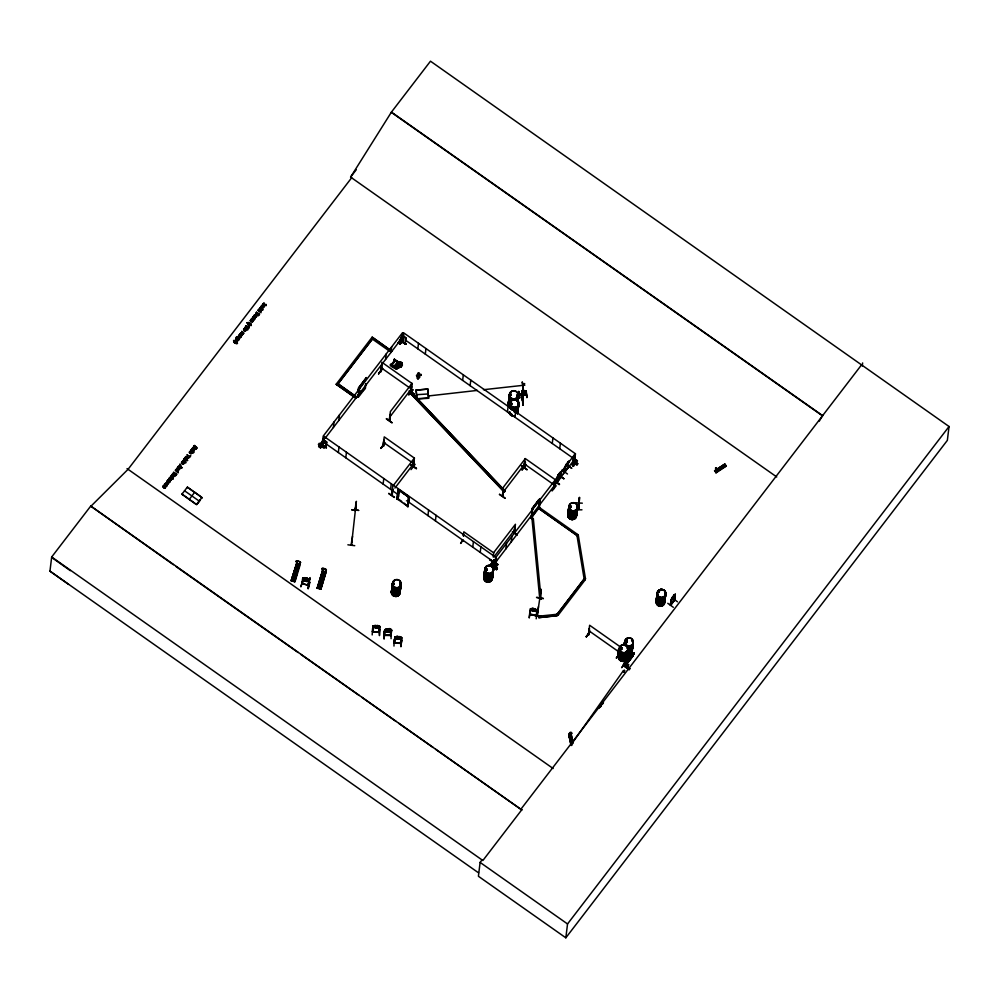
<?xml version="1.0" encoding="UTF-8"?>
<svg xmlns="http://www.w3.org/2000/svg" width="999" height="999" viewBox="0 0 999 999"><rect width="100%" height="100%" fill="white"/><g stroke="black" fill="none" stroke-linecap="round" stroke-linejoin="round"><path stroke-width="1.5" d="M579.07 504.045L579.358 497.402L578.746 503.421M578.995 502.634L578.97 504.845M168.019 480.457L168.619 481.393L169.018 480.581M185.664 457.917C187.375 455.319 185.252 459.54 186.513 457.892M193.232 448.201L192.982 449.625L192.382 448.688M237.188 338.474L238.686 339.348M240.709 333.466L240.996 334.915L241.433 333.778M715.496 467.969L716.483 471.778L716.87 469.218M235.352 340.459L235.227 340.934M243.631 329.795L244.143 329.033M183.654 463.311L183.579 462.674M237.025 341.621L237.412 340.759M245.517 330.619L245.692 329.583M256.306 316.134L256.144 316.795M721.852 467.682L720.828 467.769L721.852 467.644M173.451 475.974L171.791 474.812L173.451 475.974L173.089 477.01M179.283 468.868L177.66 467.17L179.308 468.331M240.547 336.875L238.923 335.177L240.584 336.351M253.883 320.192L254.395 319.468L252.185 317.907L253.571 319.418L253.172 320.404M392.757 587.912L393.069 588.723M392.894 584.04L393.107 583.841A4.383 4.171 7 0 0 393.356 589.447A4.383 4.171 7 0 0 399.263 589.735A4.383 4.171 7 0 0 400.012 584.14M392.17 585.938A4.308 4.108 7 0 1 393.107 584.015L393.831 584.29L393.631 583.528M400.025 583.391L400.187 583.503M392.12 587.549A4.383 4.171 7 0 0 395.916 593.518A4.383 4.171 7 0 0 400.199 587.949L400.099 587.624M484.865 574.05A4.383 4.171 7 0 0 485.152 579.695A4.383 4.171 7 0 0 491.058 579.982A4.383 4.171 7 0 0 491.808 574.4A4.383 4.171 7 0 1 491.046 580.069A4.383 4.171 7 0 1 485.139 579.782A4.383 4.171 7 0 1 484.852 574.138L484.89 574.213A4.308 4.108 7 0 0 487.475 580.981A4.308 4.108 7 0 0 492.257 575.561M485.464 569.617L485.814 570.267M497.09 563.886L497.877 564.535L494.006 569.992L492.557 569.018M486.426 567.519A4.383 4.171 7 0 0 485.164 573.014A4.383 4.171 7 0 0 490.809 574.762A4.383 4.171 7 0 0 493.056 569.555L492.669 569.193M510.127 394.63L510.077 395.641M510.988 395.055L510.427 395.579L510.152 394.805M511.176 395.279L510.277 394.555M517.744 403.858A4.308 4.108 7 0 1 517.007 409.365A4.308 4.108 7 0 1 511.188 409.078A4.308 4.108 7 0 1 510.914 403.521L511.613 404.058M517.17 394.917L517.532 394.543M517.819 403.446L518.469 403.271M570.466 507.08L569.88 507.704L569.343 506.955M569.742 507.305L570.466 506.968M569.73 505.569A4.308 4.108 7 0 0 572.315 512.275A4.383 4.171 7 0 0 577.16 506.743L577.022 506.456A4.308 4.108 7 0 1 572.34 512.025A4.308 4.108 7 0 1 569.767 505.307M619.417 653.521L619.492 653.034A4.383 4.171 7 0 0 622.19 659.939A4.383 4.171 7 0 0 627.035 654.432M619.692 652.946L619.592 653.271M620.829 649.275C620.554 647.614 620.179 649.675 620.966 649.475M625.936 642.482L625.324 642.032M627.222 648.463L627.734 648.314M619.667 648.226A4.383 4.171 7 0 0 623.476 654.195A4.383 4.171 7 0 0 627.747 648.626L627.322 648.164M632.255 641.745L632.929 641.808A4.383 4.171 7 0 1 627.01 647.027A4.383 4.171 7 0 0 632.954 641.77L632.929 641.608M240.085 333.753L239.56 334.453L241.084 335.514M575.424 502.759L582.33 503.171M579.083 503.946L579.32 498.351M579.045 503.309L579.008 503.971M581.967 509.815L576.423 509.802M579.095 502.26L579.333 500.324M257.093 315.147L255.644 314.423M193.831 447.028L194.256 446.153M263.149 304.545L263.574 303.671M372.19 634.939L372.577 628.446M373.052 626.897L373.077 626.023L377.822 625.561M373.077 626.023L373.738 626.073M372.54 631.917L373.151 626.036L375.487 625.312L374.213 626.773L375.649 627.409L378.733 627.122L377.797 625.511L380.02 626.61L379.92 627.497L377.472 628.171L372.977 626.897M376.273 625.586C373.139 626.885 379.558 627.834 377.035 625.561M377.497 628.196L375.162 627.946M379.158 632.417L372.44 631.443L379.283 632.429L379.945 626.548L379.283 626.485L380.032 626.548M379.545 628.983L379.458 635.601L379.632 628.983M394.093 639.447L393.981 646.078M401.723 638.448L396.965 639.048L394.855 637.924M401.061 642.956L394.268 642.956L401.024 643.468L401.835 637.562L397.302 636.338L394.88 637.037L395.641 637.025L394.817 642.981M394.78 637.924L397.015 638.948M398.077 636.6C394.967 638.036 401.411 638.661 398.838 636.663M399.275 639.123L396.978 638.973M401.123 637.437L400.524 642.869M400.974 646.59L401.448 639.997M401.698 640.022L400.886 646.59L401.735 640.034M579.07 501.198L579.22 499.225M579.195 500.037L578.633 509.565L579.358 503.359M178.184 470.691L177.422 471.84L178.172 470.916M241.845 334.066L241.346 333.029M171.066 479.87L170.841 480.507M243.444 333.391L243.157 334.203L243.132 333.092M248.926 325.799L248.988 326.598L249.275 325.786M254.882 318.481L254.583 319.293L254.483 318.556M248.077 328.833C247.864 329.345 248.414 327.56 248.626 328.459M173.776 476.448L173.576 477.172M179.62 468.681L179.008 469.83M351.723 509.715L358.616 510.402M175.512 470.279L175.737 469.555M258.329 310.19L258.866 309.215M351.723 509.79L358.629 510.364M351.935 539.073L351.186 545.279L351.561 544.717M355.656 505.257L355.956 504.682L355.282 510.551M355.332 510.102L355.219 510.826L356.368 501.323L351.848 541.858M354.745 545.691L347.877 544.805M184.066 463.024L183.479 464.135M192.095 452.859L192.02 452.023M261.126 306.556L261.763 305.444M68.644 584.415L49.95 571.141L51.686 556.992L90.734 506.068L521.865 809.989L435.589 749.262M173.414 564.71L90.734 506.068M163.149 486.825L163.049 486.101M164.273 484.64L164.473 484.253M164.335 486.001L163.224 486.7M166.808 481.418L169.031 482.867L168.519 483.416M167.457 480.569L167.77 479.995M170.492 480.194L169.156 478.246L170.742 479.682M169.143 478.359L171.366 479.932M170.717 477.41C176.124 482.729 169.88 474.3 170.042 477.709M169.967 481.118L170.117 481.668M172.427 477.36L170.804 476.111L173.164 477.36M172.34 476.648L171.066 475.761L172.615 476.948M172.053 474.575L174.276 476.136L171.778 474.925M171.641 479.57L169.418 478.009M172.34 474.188L173.764 472.939C176.423 473.389 172.29 477.035 175.212 473.963C177.235 474.875 173.277 477.922 176.661 474.413L173.701 472.327L172.715 474.325M170.904 476.998L172.315 477.972M173.252 478.758L172.627 478.196M173.701 472.327L176.661 474.413M178.284 469.717L176.661 468.469L179.321 469.555M176.923 468.231L179.058 469.18M175.849 470.404L177.41 471.341M177.647 467.282L179.857 468.843M178.097 466.695L181.781 467.832L178.097 466.695L180.257 465.447L179.42 466.633L178.409 466.183M179.895 464.348L181.781 467.832M180.132 468.494L177.909 466.933M180.507 465.784L179.832 466.758C184.291 467.594 178.197 467.295 180.507 465.784L181.556 467.307M181.88 462.237L181.456 463.399L181.843 461.763M185.664 462.937L182.58 460.751L185.939 462.574M184.49 458.266L187.562 460.564L184.216 458.716M184.603 459.016L185.602 460.651L184.041 459.415M188.037 458.129L186.763 459.153L185.14 457.417M187.575 460.439L186.201 460.015L186.114 460.789M186.651 458.616L187.65 457.967M187.225 454.795L189.835 456.63C192.732 452.285 187.65 462.974 187.238 454.682M183.292 494.98L183.329 495.054M184.478 490.721L199.413 501.236M190.472 453.608L191.558 453.509M191.134 449.687L193.606 451.448M191.433 451.935C192.108 454.757 189.373 451.86 191.721 452.535M192.07 448.851L192.682 447.689M192.357 449.188L192.994 449.513M193.494 451.898C192.707 452.085 191.646 451.098 191.146 449.575M193.569 452.659L193.481 452.085M193.806 449.862L193.644 449.163M194.043 446.466L195.105 445.754L194.156 445.791M194.718 449.513L194.505 448.801L193.981 449.85M189.236 499.512L194.68 492.207L201.573 497.315M196.341 504.233L197.128 504.02L196.478 504.507L182.043 494.13L187.25 487.212M196.865 504.582L201.81 497.502L201.723 498.214M233.766 342.12L233.629 340.434L233.853 341.383M236.388 342.045L235.689 341.646L236.626 339.96M239.56 337.737C235.914 334.39 239.81 338.711 240.572 336.763M235.989 343.107L237.525 343.306L236.651 343.219M236.563 338.773L238.786 339.822M241.396 336.513L239.198 334.827L241.134 336.863M238.511 340.272L238.998 339.573M239.56 334.453L241.283 335.639M242.183 334.84L241.496 335.252M244.018 333.092L241.808 331.418L243.419 333.216M242.507 334.203L242.183 335.527M245.192 329.158L244.068 330.731L245.005 329.046M244.942 327.435L247.764 329.957L244.955 327.31M247.777 327.585L245.879 326.124L248.077 327.797M246.291 325.674L248.776 326.885M248.002 322.927L247.128 322.839L248.714 322.627M247.078 328.396L247.814 328.134M249.85 325.487L247.64 323.813L249.25 325.612M247.365 328.721L247.827 328.022M249.188 327.01L249.25 327.797M252.31 321.94L250.075 320.642L252.135 321.928M252.46 321.391L250.349 320.279L251.91 321.491M251.248 319.205L252.535 320.117M251.024 325.711L250.911 325.05M252.46 320.479L251.261 319.093M254.545 318.306C250.724 315.909 255.619 317.345 254.208 319.006M252.959 316.983L255.182 318.544M254.146 316.084L254.47 314.972M255.269 317.42L254.57 317.02L255.519 315.334M254.57 317.02L255.707 315.459M256.556 312.962L257.317 314.161M259.478 314.323L256.518 312.237L259.465 314.448L258.891 315.185M258.753 309.965C258.329 311.601 258.966 308.354 260.015 309.99M259.752 308.129L261.701 310.04L259.765 308.004M260.427 307.242L263.249 309.777M258.666 310.527L259.927 311.538L260.352 310.165M258.129 310.152L260.939 312.787L260.564 311.476M262.05 310.327L262.375 309.815M263.961 302.897L264.41 303.384L263.237 303.496M291.97 579.033L295.304 579.907M292.844 576.136L296.179 577.01M293.306 574.587L296.641 575.461M293.831 572.852L297.165 573.726M296.341 565.397L299.151 566.183M296.803 563.798L291.171 580.806L296.603 563.648L300.175 564.735L294.942 581.868M291.895 581.018L297.252 563.836L292.282 581.131L291.458 580.706L294.78 581.655M297.714 564.06L298.813 563.736M299.712 564.16L294.293 581.68M302.235 583.404L302.747 584.028M302.834 580.419L300.861 586.863L302.722 580.506M303.359 578.084L302.66 584.078L302.085 583.428M318.644 446.553L322.54 441.121L318.644 446.565L320.604 447.814M305.007 578.471L303.733 579.832L308.154 580.869L306.593 578.146L305.02 578.558L306.418 579.632C314.048 580.968 305.482 577.946 302.647 578.821M323.002 439.61L324.338 437.862L323.002 439.61L322.165 445.354L323.164 445.654M322.19 445.154L323.139 445.866L323.089 445.217M323.676 443.194L324.176 439.185M324.925 447.077L324.088 448.276L318.394 444.455L319.23 443.256L324.887 447.127M308.216 584.84C313.649 563.036 305.007 599.45 309.403 579.657M308.117 585.364L308.903 579.457M307.979 588.536L309.565 582.005L308.079 588.536M326.498 447.639L322.827 445.217M325.761 447.302L326.785 442.033L323.626 439.822L326.661 442.232L325.587 447.54M326.336 448.027L325.599 447.365M336.151 384.265L355.906 398.164L336.151 384.265L372.165 337.15L391.908 351.236L372.165 337.15M333.379 427.51L334.053 421.965M317.557 588.311L322.777 570.716L317.282 588.186L320.891 589.235L326.061 572.09L322.477 571.003L317.133 588.186M317.844 586.401L321.178 587.275M318.718 583.491L322.053 584.365M338.773 420.479L339.46 414.935M319.193 581.955L322.527 582.829M319.705 580.207L323.052 581.081M322.215 572.752L325.037 573.551M317.282 588.186L322.515 570.641M338.311 452.522L338.998 446.978M345.779 457.779L346.466 452.235M90.684 506.481L128.059 469.305L351.66 177.747L350.649 177.035L391.421 112.113L430.482 61.189L949.05 426.511L947.352 440.372L565.834 937.811L478.409 876.273L480.107 862.412L482.005 859.939M357.667 397.265L357.642 394.568M357.967 391.895L358.466 387.899L366.408 377.535L358.703 388.074L358.379 390.734M357.555 397.402L357.892 394.742M358.429 391.084L358.803 387.987M358.541 390.122L358.703 389.598M358.816 391.146L359.203 387.562L366.021 378.796L359.69 387.899L358.092 396.553M360.739 390.871L360.776 391.121M365.172 386.975L365.597 384.203M358.579 396.903L365.409 388.136L365.959 383.641M372.44 339.123L389.872 351.386M355.294 510.252L355.719 504.657M352.522 536.313L351.423 545.304L351.523 544.655M378.571 373.826L382.667 368.431L378.596 373.738M380.644 371.441L381.443 365.622L381.193 371.74L380.869 370.966M381.256 371.241L381.855 362.25L411.725 383.279L410.751 392.907L412.05 383.316L390.372 411.588L389.235 420.554L390.322 414.485L389.922 419.93L389.235 420.292M385.564 359.478L386.238 353.933M390.959 352.435L391.633 346.89M397.053 368.519L391.945 364.922L397.053 368.519L396.69 369.28C383.304 362.899 395.354 366.408 394.168 359.44L398.813 362.075M390.796 364.16L390.459 364.885M380.981 448.364L385.052 443.057L380.931 448.426M383.029 446.066L383.841 440.234L383.579 446.366L382.979 445.729M383.653 445.866L383.017 446.004L384.253 436.875L414.123 457.904L412.949 467.382L413.623 466.82M394.842 360.289L394.168 359.44M394.118 359.79L394.493 359.028M398.576 362.55L395.454 360.352L398.539 362.887M390.509 414.61L389.523 420.429M396.69 369.28L390.497 364.548M400.062 343.219L400.724 337.874L402.06 336.126L401.486 342.045L399.912 343.419L401.536 341.471M400.087 343.756L400.924 338.012L402.26 336.263M383.129 484.065L383.803 478.521M405.881 344.156L405.082 343.906L406.306 338.361C398.014 328.696 404.807 357.068 403.559 332.779L575.486 453.808C571.89 476.848 576.848 451.823 573.401 459.415L572.639 465.134M405.981 344.168L402.122 341.233L402.647 342.195M399.7 340.234L404.695 343.156M405.282 343.631L405.856 344.355L405.082 343.906M373.014 631.992L373.738 625.998M390.597 489.323L391.271 483.778M392.907 489.235L391.82 495.317L392.707 489.098L392.307 494.555M378.534 632.33L379.345 626.498M410.402 392.382L409.977 391.87L410.751 392.907M398.651 495.954L397.639 499.425L396.928 499.1L398.251 489.535L409.203 497.252L407.879 506.805L408.653 496.565L399.388 489.96L397.902 499.425L398.951 490.322M398.389 489.685L396.928 499.1M411.188 392.195L410.589 392.707L411.313 386.65M410.626 393.618L411.638 392.582L505.194 491.158L504.208 492.02L410.626 393.618L411.638 392.582M411.838 386.825L411.238 392.145M412.924 389.847L408.616 394.98L412.949 389.872M417.832 348.851L418.506 343.306M384.79 635.089C383.916 637.374 382.767 628.334 387.2 628.846C393.743 627.285 390.921 632.891 390.959 635.451M391.496 631.505L389.086 632.367L384.54 631.368L384.827 629.695L387.2 628.92L385.889 630.369L390.422 630.406L389.473 628.87L387.175 628.895M409.19 390.921L413.948 394.056M384.091 638.723L384.078 632.005L384.116 638.611M384.79 635.539L385.414 629.695M417.507 374.013C420.754 370.279 416.533 375.037 418.194 373.614L420.929 375M417.395 377.947L418.269 379.208L417.195 378.209M416.146 390.122L427.884 389.073L428.559 398.276L416.87 399.013L416.146 390.122L427.884 389.073M418.194 373.614L420.866 375.487M418.456 373.364L420.442 374.762L418.456 373.364L418.868 372.739M416.87 399.013L416.183 389.81M406.493 500.786L406.456 500.849M391.108 629.682L390.284 635.426M391.021 632.067L391.084 638.686M425.299 354.108L425.974 348.564M408.104 501.073L408.653 496.565M412.737 463.773L412.912 467.057L413.199 460.914L413.574 461.451M413.236 467.27L412.649 466.246M407.879 506.805L409.053 497.202M413.549 467.02L414.223 461.438M394.205 642.894L394.88 637.037M410.689 464.797L416.533 468.519L412.013 465.409M427.934 515.609L428.621 510.064M435.402 520.866L436.088 515.322M462.637 380.394L463.324 374.85M470.104 385.651L470.791 380.107M463.324 535.963L463.836 531.818L493.706 552.847M463.336 540.909L462.562 540.709M472.752 547.152L473.426 541.608M480.219 552.41L480.894 546.865M507.455 411.938L508.129 406.393M494.105 560.476L490.896 564.76L493.081 560.714M492.844 560.626L492.532 561.975L492.182 561.413M490.871 565.859C491.383 562.474 499.438 567.894 496.565 569.68L490.884 565.821L496.565 569.68M493.194 556.992L493.743 552.534L515.434 524.263L514.423 532.979M493.831 559.915L493.319 565.609L493.968 559.727L495.566 560.851L493.968 559.727M493.181 569.393L497.227 564.085M493.531 565.147L494.955 566.508L493.269 564.972M503.009 495.492L502.572 496.141L503.421 489.972L502.697 495.916M494.867 566.133L494.443 566.633L495.691 557.517L574.974 454.133L573.963 463.449L573.963 462.712M504.208 492.02L505.219 490.984M496.615 559.128L496.028 565.047C496.703 547.764 494.88 566.158 496.815 559.265M514.922 417.195L515.596 411.65M519.343 395.154L526.248 394.555L519.355 395.067M518.643 391.508L519.63 398.077L518.618 391.521M523.276 401.398L522.302 390.759M521.977 390.634L522.115 393.069M522.065 392.882L522.252 390.609M522.664 391.533L523.488 392.27C521.078 400.337 523.251 387.1 523.289 392.844L522.976 391.283M522.477 400.374L522.315 396.278M522.302 396.953L522.377 396.191M522.964 394.143L523.176 391.271M523.139 391.496L523.026 394.88L523.289 390.459M522.802 402.172L523.189 404.545M522.015 390.597L523.101 405.244L522.877 401.685M524.463 390.547L524.575 392.495M523.051 403.246L522.077 392.445M505.856 548.913L506.53 543.369M525.899 390.884L526.898 397.527L525.986 390.946M511.251 541.883L511.925 536.338M513.936 533.703L514.822 527.497L514.073 533.416M514.148 533.041L514.822 527.497M522.065 469.892L525.037 465.472M523.963 468.306L524.75 462.187L523.926 468.206M523.851 468.394L524.937 462.325M525.437 462.05C524.425 469.842 525.337 466.308 524.113 467.669M525.274 463.386L524.537 467.582M512.375 531.718L517.32 534.702L512.799 531.593M521.428 465.721L527.022 469.692L521.428 465.646M531.705 512.599L532.255 508.104L539.085 499.338L532.742 508.454L531.281 518.419L531.718 513.474M531.855 511.588L532.192 508.928L540.134 498.551L539.235 508.054L538.411 508.641M531.281 518.419L532.43 509.09L540.384 498.726M531.98 518.668L533.316 518.556L531.98 518.668L539.797 599.175L541.158 598.901L539.797 599.175M538.473 504.258L538.761 503.883M531.58 517.557L538.461 508.678L538.911 504.595M539.198 502.684L539.572 499.525L532.692 508.503M540.022 498.751L539.235 508.054M585.501 578.921L578.284 535.164L576.935 535.526L539.61 509.065L576.947 535.352L584.165 579.108L585.277 579.695L584.19 578.933L557.08 614.273L557.23 615.721L538.823 617.657L538.673 616.208L557.08 614.273L558.154 615.209L557.067 614.447L584.19 578.933L585.514 578.746L584.165 579.108M540.384 508.216L577.722 534.502L576.935 535.526L577.722 534.502M529.895 611.188L529.258 617.657M532.817 608.316L537.312 609.889L536.55 615.696L529.745 614.66L531.093 608.803M552.26 443.481L552.934 437.937M536.613 609.715L536.475 615.671M536.426 615.709L529.832 614.16M536.188 618.818L537.187 612.287M552.11 490.946L556.206 485.776M537.824 609.69L537.337 615.596L538.436 606.643M539.722 598.401L540.471 592.582M540.047 598.176L541.121 589.248L537.749 612.187M553.97 488.511L554.12 483.703M553.483 488.199L554.108 487.999M553.883 488.461L555.069 479.545L525.199 458.516L523.726 468.007M554.632 484.053C555.119 487.2 552.872 488.561 554.158 488.224M538.823 617.657L557.242 615.546L557.08 614.273M559.727 448.738L560.414 443.194M559.79 474.9C556.218 478.171 557.467 476.248 556.955 482.367M556.893 480.844C555.494 478.396 560.714 469.992 561.226 472.302M557.679 476.136L558.841 474.1L557.929 476.436L559.627 474.65L560.164 472.352M533.766 615.222L540.659 615.971M558.041 475.087L563.873 478.721L558.104 475M543.344 598.613L536.513 597.414L543.369 598.438M558.029 480.881L559.278 473.626M559.59 484.215L556.218 481.855M561.938 470.005L567.482 474.001M563.424 473.851L564.11 468.306M569.405 461.038L568.094 461.888L569.343 460.989L567.819 464.572L565.147 467.207L565.297 466.271L565.696 465.684L565.322 471.341M564.697 471.553L568.918 466.77M565.247 467.182L565.359 466.321M564.91 471.99L568.656 466.458M566.233 464.41L571.828 468.344L566.221 464.41M573.663 463.037L572.564 465.159L572.664 464.41M572.564 465.159L573.201 459.29L574.537 457.542M572.664 465.684L576.498 460.139L577.472 460.939L573.526 466.321L572.552 465.522L576.61 460.314M574.4 462.724C575.724 461.888 572.502 450.999 574.937 457.367M573.938 462.912L577.06 464.685L573.551 462.45M579.67 497.502L579.008 503.421M571.453 745.391L568.856 734.914L571.016 745.479M569.28 736.263L571.178 735.888M569.405 733.416L569.88 732.554M569.642 735.064L570.329 734.927M570.254 741.433L572.514 740.946M572.602 742.095L570.891 734.802M571.528 733.004L571.066 732.279M570.529 742.582L572.777 742.182M586.376 636.875L590.384 631.418L586.351 636.738M588.399 634.44L589.198 628.621L588.948 634.74L588.349 634.103M588.623 634.14L589.622 625.249L619.492 646.278L618.281 655.431L617.919 654.582M565.834 937.811L567.532 923.95L949.05 426.511M600.686 705.082L599.263 707.779L600.749 705.119M601.186 704.645L600.199 706.755L600.799 706.48M601.76 704.72L603.121 703.234L601.623 704.07M602.497 703.995L602.01 703.333L603.483 702.659M619.08 654.969L616.371 657.979L618.818 654.682M618.431 649.475C619.83 648.701 616.071 654.944 618.431 655.144M617.994 654.82L618.568 649.288M623.713 665.596L629.345 669.505M624.238 664.859L629.807 668.918M625.836 664.909L632.779 656.231L626.148 664.922M626.148 662.936L625.898 664.972L632.579 656.093M626.148 665.122L626.398 662.774L626.398 664.535M626.735 662.787L626.311 663.286L633.004 654.382L626.123 663.124M626.311 664.248L626.361 667.394L626.81 666.808M626.398 667.344C628.046 657.08 626.51 674.412 626.823 664.597M627.035 664.248L627.06 665.072M627.684 666.208L628.733 664.572L627.847 666.321M629.058 659.552L628.983 660.351L630.619 658.803M633.841 653.696C635.826 650.973 629.345 660.177 631.68 656.131M667.769 603.309L673.326 607.305M671.153 604.645L670.679 605.344L670.791 604.695M674.113 600.299C667.22 612.437 671.028 598.214 675.187 594.417M670.679 605.344L671.203 599.612M677.484 601.81L672.052 597.727M674.7 600.137C676.66 582.155 672.876 613.211 674.762 594.78M670.516 605.157L674.5 599.962L675.237 594.343L673.9 595.242L675.199 594.405M715.296 470.979C715.122 472.577 716.133 470.292 715.446 471.516M715.746 469.93L716.957 471.803M714.859 471.191L725.224 464.622L714.997 471.378L714.56 470.791L724.75 463.986L726.31 466.071L716.083 472.827L715.646 472.24L726.048 465.721M716.783 469.28L716.208 467.669M720.154 467.207L721.49 468.968M721.191 466.521L722.527 468.281M722.102 465.909L723.451 467.669M723.139 465.222L724.487 466.983M723.825 464.76L725.174 466.521M819.242 421.166L822.602 415.621L391.421 112.113M862.262 365.971L862.636 362.924M164.585 485.177L165.21 484.203M410.676 392.145L409.977 391.87M492.707 561.55L493.007 561.038M589.123 634.315L588.935 634.552M175.836 470.529L176.249 469.705M533.766 615.247L540.634 616.083M167.008 485.551L166.958 484.74M530.319 609.727L532.529 610.938M529.245 617.782L530.257 611.138M530.506 608.791L531.093 608.878M537.2 610.776L532.542 610.864M533.591 608.578C530.519 609.74 536.888 611.026 534.353 608.616M535.102 608.678L536.051 610.302L534.477 610.601L531.555 609.627L532.829 608.241L530.432 608.778L529.857 614.685M534.815 611.301L532.504 610.876M295.929 573.713L295.904 574.512M236.663 338.424L236.663 337.15M513.748 533.279L514.173 532.829M194.106 448.014L193.444 446.615M196.516 447.39L195.679 448.726M419.23 377.11L418.843 376.173M237.175 338.586L237.725 337.724L238.823 338.399M266.271 305.557L266.096 304.458M252.984 321.228L252.585 321.953M169.006 480.694L168.681 479.882L168.057 480.382M186.676 457.654L186.538 456.93M241.383 334.215L241.059 333.404L240.384 334.091M302.522 579.77L306.955 581.643M302.809 578.034L303.359 578.471L302.809 578.109M302.148 583.453L308.666 585.426M304.757 580.369L302.622 578.883L307.542 581.043L306.468 580.082L307.754 579.72L304.608 578.958L305.694 579.895L304.67 580.369L309.39 580.544L307.055 580.831M304.658 581.181L309.315 581.293M306.493 579.033L304.857 579.82L307.068 580.332L306.506 578.958M307.317 578.284L309.515 579.595M308.316 588.598L309.902 582.18M240.072 333.878L240.697 332.979M182.305 494.63L182.193 493.506M201.81 498.064L201.698 497.427M658.878 591.396L658.591 592.095L659.315 591.758M664.535 595.604L664.585 595.379M663.91 599.762L663.885 600.387M578.721 509.303L578.458 508.616M578.708 509.228L579.07 502.822M185.677 457.53L186.001 456.905M192.37 448.801L192.869 448.101M193.893 446.653L194.243 447.54M243.431 333.616L242.769 333.816M249.263 326.011L248.776 326.124M296.666 562.062L296.715 561.938A2.31 0.687 16.7 0 1 296.828 560.951A2.31 0.687 16.7 0 1 299.962 561.85A2.31 0.687 16.7 0 1 299.85 562.824L299.812 562.961A2.31 0.687 16.7 0 0 299.925 561.975A2.31 0.687 16.7 0 0 296.79 561.088A2.31 0.687 16.7 0 0 296.666 562.062L296.803 564.872L299.026 565.496L299.85 562.824M296.641 563.286L291.184 580.806M291.608 580.931L296.903 563.361M292.257 581.118L297.415 563.973M322.59 569.293L322.552 569.43A2.31 0.687 16.7 0 1 322.665 568.443A2.31 0.687 16.7 0 1 325.811 569.343A2.31 0.687 16.7 0 1 325.724 570.179L325.686 570.317A2.31 0.687 16.7 0 0 325.811 569.343A2.31 0.687 16.7 0 0 322.714 568.319A2.31 0.687 16.7 0 0 322.59 569.293L322.677 572.227L324.9 572.852L325.724 570.179M317.707 588.349L323.127 571.191L317.957 588.374M318.132 588.473L323.376 571.353M325.849 571.59L320.604 589.11L319.78 588.923L324.887 571.765M319.73 588.898L325.587 571.965M320.229 589.06L325.362 571.903M320.454 589.11L325.587 571.515M320.816 589.223L325.974 572.077M183.629 459.303L183.679 460.327M240.434 337.774L240.896 336.576M419.617 377.26L419.493 376.198M169.393 480.794L169.118 479.595M186.189 460.452L184.54 461.001M187.15 457.392L186.576 458.566M189.248 452.085L189.51 452.897L189.673 452.11M393.531 583.528L392.932 584.203L393.943 584.515M511.713 403.933L511.163 404.046M511.938 404.033L511.775 403.534M518.306 403.296L518.119 402.959M492.869 569.355L492.844 569.043M577.172 506.668A4.383 4.171 7 0 1 572.327 512.175A4.383 4.171 7 0 1 569.705 505.357A4.383 4.171 7 0 0 572.315 512.25A4.308 4.108 7 0 0 577.085 506.855L577.01 506.518M620.167 648.688L620.941 649.412M626.523 651.161A4.308 4.108 7 0 0 632.367 646.066L632.267 646.316A4.308 4.108 7 0 1 626.485 651.41M254.233 315.834L254.108 316.483M260.489 311.026L260.464 310.314M239.36 339.26L239.36 338.274M322.04 444.867L323.214 436.101L402.497 332.729L401.586 341.67M322.165 444.742L323.451 443.269L320.417 447.677M401.61 341.596L400.237 343.556M495.067 566.52L496.128 564.81L494.842 566.333M572.365 465.034L573.801 463.049M238.948 339.123L238.936 338.424M243.032 333.579L241.808 331.418M263.474 307.18L262.25 305.731L261.75 306.993M192.008 453.096L191.696 451.585M246.154 330.169L245.592 331.044M256.568 316.808L256.581 315.746M167.02 485.427L166.134 486.501M256.293 316.408L255.12 316.883L255.994 315.659M256.069 313.561L256.106 314.385M600.461 706.83L601.011 705.481M193.544 452.772L193.856 451.635M262.862 303.908L262.987 305.244M196.853 448.251L196.266 446.64M671.49 599.113C673.988 594.03 670.779 599.987 671.103 604.607M188.187 457.804L187.787 458.628M194.88 449.075L194.48 449.9M413.024 467.057L414.448 457.942L392.757 486.213L391.683 494.892M502.747 495.516L502.335 496.053L502.997 495.641M674.075 600.436L674.4 599.974M241.296 335.127L241.783 334.203M241.646 334.565L240.834 333.054M193.769 448.913L193.282 449.837M571.678 733.416L570.916 735.501L569.418 735.788L568.906 733.741L569.717 733.278M523.151 385.277L524.875 385.139L483.454 389.71M565.309 466.371L568.156 461.925M671.153 599.675L672.577 596.977M401.748 341.471L400.05 343.419M168.044 483.678L166.821 481.306M265.684 305.756L265.834 304.907M242.357 334.528L241.808 335.264M169.98 480.994L169.131 481.605M235.327 340.572L236.426 339.997M243.706 329.658L244.468 328.921M254.221 315.946L255.694 315.572M163.386 486.326L162.687 486.95M578.683 503.021L578.421 509.353M260.926 311.039L260.24 311.763M260.789 311.351L260.889 310.165M186.776 456.668L185.702 456.58L185.377 457.579M631.181 656.493L630.057 658.728L631.018 657.854M258.541 309.478L258.341 310.427M419.63 377.147L419.068 377.834M630.831 656.668C624.575 665.759 637.699 647.527 632.542 654.907M632.342 656.555L634.078 653.583L632.392 656.168M166.471 485.764L166.533 484.902M177.685 470.991L177.123 471.628M184.128 459.278L184.315 460.414M165.434 487.774L165.672 486.738M169.281 480.931L169.106 481.718M497.252 568.756L491.595 564.81M165.16 487.425L165.21 486.625M183.616 463.336L182.517 463.561L183.566 462.787M421.116 374.325L420.904 375.124M196.865 448.139L196.328 448.863M510.152 407.829A4.308 4.108 7 0 1 510.876 403.783L511.613 403.184M517.657 394.792L517.594 394.88A4.308 4.108 7 0 1 515.047 400.199A4.383 4.171 7 0 0 517.682 394.83A4.308 4.108 7 0 1 513.986 400.162M511.276 403.146L510.701 403.971L511.9 403.996M486.151 569.58L485.339 570.242M486.401 570.292L485.377 570.192M484.74 573.963L485.002 573.888A4.308 4.108 7 0 0 485.202 579.557A4.308 4.108 7 0 0 491.021 579.845A4.308 4.108 7 0 0 491.758 574.35M576.898 508.391A4.308 4.108 7 0 1 574.35 513.636A4.308 4.108 7 0 1 568.818 511.138L568.943 511.013M626.211 641.695L625.237 642.544M632.355 646.141L632.33 646.253A4.383 4.171 7 0 1 626.473 651.385M392.083 422.639L386.501 418.606M388.848 493.356L394.48 497.265M499.562 494.23L505.194 498.139M489.647 559.54L494.18 562.537M256.331 313.149L255.969 314.148M255.707 313.436L256.518 312.237M323.189 443.206L320.105 447.564L324.45 442.357M320.592 447.927L324.438 442.47M322.977 445.154L323.164 445.829M403.334 339.672L400.112 344.255L398.164 342.894L399.7 340.696M403.459 338.436L400.037 344.081M403.109 339.722L399.787 344.018M406.306 338.361L403.009 336.338M405.319 343.394L405.494 344.093L402.859 341.883M571.028 744.867L623.014 671.166L624.163 672.24L623.014 671.166M572.539 465.634L576.548 460.164M491.67 564.71L497.402 568.493M632.592 654.495L634.19 652.984M381.955 365.971L381.306 365.796M382.367 368.331L378.621 373.876M413.973 394.106L409.627 390.771M384.34 440.596L383.691 440.422M380.731 448.289L384.752 442.957M388.686 493.593L394.33 497.465M462.724 540.034L460.601 543.444L463.024 540.122M463.024 541.246L463.249 541.046M499.4 494.468L505.044 498.339M522.102 469.955L526.148 464.51M523.901 468.344L524.263 467.869M527.022 469.692L522.727 466.283M490.671 564.585L493.056 561.276M589.71 628.97L589.06 628.796M586.101 636.663L590.122 631.331M618.831 654.782L616.42 658.004M322.24 444.58L323.301 443.244M404.495 343.331L400.037 340.147M494.717 565.983L495.904 564.435M572.514 464.835L573.851 463.074M576.96 464.847L577.784 463.773L574.363 461.476M356.306 169.668L350.599 177.098L776.747 476.96M247.115 322.952L248.089 322.527M245.879 326.124L247.502 327.934M247.64 323.813L248.938 325.387M235.689 341.646L236.813 340.184M237.113 340.272L236.239 341.508L237.163 341.421M245.479 329.358L244.905 330.731M257.655 314.385L257.992 313.848L258.566 314.935M255.195 318.431L253.234 316.633M167.47 480.457L168.706 481.993L169.818 481.893M175.312 470.229L178.122 472.877L177.435 471.728M179.907 464.235L180.245 465.559M191.833 448.688L193.269 450.349M169.967 477.997L170.966 477.697M164.71 486.201L163.586 487.774L165.297 487.837M183.079 462.25L181.955 463.811L182.655 464.21M190.01 453.309L191.146 451.735L189.798 451.985M164.997 486.401L164.136 487.624L165.047 487.549M197.003 504.133L200.2 499.775M325.249 438.111L401.823 338.274M357.317 397.227L358.092 396.703M391.358 364.56L394.892 359.952M395.454 360.352L391.908 365.259L398.613 367.894M395.254 361.014L402.098 363.324L395.504 360.689M392.145 365.422L398.863 367.57M395.329 364.735L396.665 362.887L399.95 361.888L401.848 362.612L402.385 365.11L401.011 366.908L397.752 367.944L395.829 367.182L395.354 364.672M402.385 365.11L400.949 366.808L397.752 367.944M389.685 417.132L411.376 388.861M394.905 488.074L413.761 463.486M398.251 489.535L409.203 497.252M525.162 458.816L503.471 487.087L502.397 495.766M502.797 492.632L524.475 464.36M494.006 556.843L514.747 529.807M561.388 471.503L561.338 472.29M559.527 478.459L556.992 481.768M560.664 476.873L560.289 477.572M557.292 481.918L560.914 477.272L561.338 471.441M495.916 561.875L574.3 459.677M539.585 509.24L540.397 508.041M558.154 615.209L585.277 579.695M672.614 597.027L673.988 595.229M673.663 597.864L672.252 599.575M625.724 662.412L621.628 667.707L626.023 662.537M627.272 664.01L626.485 664.61M626.798 664.822L627.434 664.11M520.854 809.277L861.662 364.71M601.873 704.12L600.574 705.956M599.263 707.779L599.875 707.367M521.915 809.59L482.867 860.514L51.686 556.992M358.953 395.454L360.651 393.269M362.362 391.071L365.409 388.136M536.263 510.526L531.643 517.445M577.01 464.697L573.651 462.325M529.882 614.185L536.575 615.172M258.579 314.822L257.692 315.197M256.256 314.385L257.342 314.048M294.717 573.538L294.842 574.75L295.916 574.45M320.592 580.894L320.904 582.18M632.429 655.144L633.878 653.471M416.346 468.756L410.714 464.772M384.203 635.089L390.921 635.626M384.228 635.576L391.021 635.139L390.334 635.339M517.132 534.94L512.612 531.743M254.033 315.472L254.695 314.847M243.519 329.183L244.181 328.559M237.113 339.847L235.364 339.76L235.19 341.233M163.037 486.226L163.699 485.601M183.828 463.711L182.43 463.998M236.463 336.763L236.288 338.686M245.642 330.382L244.917 330.619M191.596 452.959L190.871 453.196M164.46 484.365L165.31 483.741M263.724 307.43L261.576 307.342M193.082 450.112L194.493 449.787M170.13 481.543L169.281 482.205M263.399 307.205L262.113 307.18M167.919 479.845L168.956 479.62M196.378 448.126L195.891 449.163M416.396 375.324L417.894 375.087M577.784 463.773L574.3 461.563M238.674 339.46L238.174 337.799M419.155 377.147L418.106 377.16M658.291 591.396L658.316 592.182M659.265 592.282L658.566 591.196M416.72 375.562L417.57 375.437M168.157 480.219L168.856 480.082M394.293 642.669L401.111 643.144M166.284 485.939L166.433 484.74M193.918 445.991L194.643 445.379M400.487 583.553L400.012 583.478M486.126 570.204L486.288 569.405M486.363 570.242L485.452 570.367M625.274 642.494L626.298 642.594L625.986 641.745M628.096 647.377A4.308 4.108 7 0 0 632.866 641.957L632.891 641.77A4.308 4.108 7 0 1 627.06 646.79M387.849 629.845C384.665 631.368 391.096 632.017 388.611 629.857M258.541 315.509L257.105 315.035M195.317 446.89L194.593 447.527M264.623 305.132L265.659 304.857M195.617 447.265L194.405 447.952M189.673 451.536L191.433 451.511M181.606 462.038L183.092 461.85M256.293 317.095L254.583 316.908M237.4 341.708L235.702 341.533M194.78 447.415L196.254 446.753M164.648 484.178L166.371 484.203M671.728 599.363L674.387 595.891L673.9 595.242M627.26 665.047L626.286 664.46M298.264 564.423L298.189 564.597M261.551 305.706L262.225 305.307M557.18 477.584L558.491 476.735M602.035 703.284L603.284 702.397M294.705 573.588L295.791 573.626M263.149 307.53L263.449 306.481M194.181 450.124L193.469 450.299M715.696 468.494L715.784 467.844M714.597 470.841L724.962 464.26M714.735 471.029L725.012 464.335M725.948 465.522L715.908 472.589M571.178 741.395L571.977 741.545M351.461 545.029L351.523 544.368M419.305 377.585L416.62 376.648M264.623 304.52L266.071 304.57M558.616 475.312L559.715 473.039M265.122 304.67L263.711 305.582L262.874 304.97M196.503 447.515L193.681 447.614M252.972 321.104L253.596 320.592M258.391 315.622L257.155 315.259M418.868 377.472L419.168 376.511M510.114 395.592L511.126 395.242L510.452 395.479M620.204 648.426L621.216 648.738M569.08 735.164L571.74 745.329L569.38 735.114M254.633 315.447L255.319 315.372M165.122 487.962L163.799 487.799M168.069 484.14L165.547 482.954L167.07 483.603M263.349 307.754L261.838 307.542M570.029 732.579L570.754 732.379M355.045 510.139L355.232 510.689M262.088 305.744L261.651 306.843M384.64 630.494L387.962 629.045M386.85 631.468L391.608 630.694M185.677 461.138L184.79 461.113M571.291 741.32L572.027 741.795L571.253 742.132M401.785 362.662L399.887 361.913L396.665 362.887M522.227 390.796L523.251 401.586M521.753 392.482L522.789 403.459M240.235 337.262L239.46 337.013M167.745 483.778L167.083 483.491M176.236 469.817L177.697 470.666M187.063 487.487L187.737 487.487M659.09 592.307L658.353 592.132M254.683 314.972L255.457 314.96M235.801 339.585L236.563 339.573M190.122 451.248L191.159 451.348M182.055 461.763L182.829 461.75M163.686 485.714L165.434 486.388M244.28 329.083L244.992 329.158M263.224 304.658L263.923 304.92M191.371 453.583L190.722 453.583M393.331 583.391L393.943 583.666M485.651 569.28L486.313 569.393M569.393 735.701L570.904 735.401M384.228 635.239L390.896 635.102M256.83 314.922L255.969 314.785M518.906 391.496L519.567 398.077M261.963 305.469L263.261 305.781M387 631.555L389.76 631.58L388.574 630.881L389.885 630.244L386.65 630.194L387.774 630.869L387 631.555L384.64 630.569M237.587 337.412L239.023 337.949M428.446 395.954L477.347 390.409M384.016 632.105L384.041 638.711M259.053 309.253L259.752 309.328M176.236 469.343L176.935 469.418M320.929 580.769L321.865 581.693L320.579 581.93M247.153 322.852L248.676 323.052A3.084 2.935 7 0 1 249.688 323.539L250.25 324.038M523.051 392.008L523.476 394.767L523.276 391.546M519.243 394.056L526.136 393.556M519.38 395.517L526.273 394.955M522.927 401.074L523.101 404.545M522.739 403.109L523.026 405.257L522.752 402.734M416.595 394.692L428.296 393.956M416.908 398.688L428.596 397.952M192.819 447.764L193.469 447.939M244.418 328.609L245.729 329.133M418.843 377.784L417.632 377.435M322.29 571.041L323.152 571.241M568.069 461.938L568.556 462.587L565.884 466.058L566.733 463.673L565.559 466.446M200.462 499.875L196.503 504.27M245.217 331.056L244.28 330.756M237.213 343.619L234.715 342.944M389.41 629.732C382.767 630.494 393.881 630.082 387.063 629.632L385.776 631.243L390.322 631.281L388.711 629.045M385.502 629.695L384.84 629.994L385.464 629.77M302.148 583.753L308.666 585.239M579.095 501.373L579.02 502.772M237.799 337.387L238.773 337.749M373.164 626.111L373.826 626.011M372.515 631.705L379.245 632.155M395.629 637.1L394.967 637.125L397.302 636.338L396.016 637.799L397.452 638.436L400.549 638.136L399.637 636.513L401.748 637.637M569.005 735.177L571.253 734.727L572.902 742.032M530.506 608.866L531.168 608.891M236.563 343.619L235.339 343.306M164.198 485.651L164.997 485.976M248.339 322.852L248.689 322.939A3.084 2.935 7 0 1 249.7 323.414L250.474 324.325A3.259 3.109 7 0 1 250.899 325.174M305.07 577.734L307.38 578.196L308.254 579.994L303.846 578.958L305.095 577.659L302.722 578.084L302.11 583.703M187.425 487.287L193.494 491.633M493.381 565.084L494.742 566.583L495.979 557.479L324.038 436.451L322.814 445.554L326.036 447.277M299.063 565.372L296.84 564.735L296.715 561.938M322.714 572.09L324.937 572.727M248.726 322.515L250.225 323.426M185.227 460.764L184.528 460.452M418.519 377.46L417.557 376.81M417.37 375.249L418.331 375.899M255.469 314.835L256.431 315.634M624.4 670.454C625.674 671.827 623.314 669.043 624.363 670.779M389.473 628.945L391.72 629.82M391.608 630.631L389.36 629.682L391.533 630.631L389.185 631.555M262.737 305.382L263.699 306.193M239.748 337.824L237.924 336.476M402.585 341.745L405.619 343.906M259.765 309.215L260.539 309.827M417.919 374.975L419.268 376.061M196.303 504.458L182.33 494.48M401.998 337.425L398.214 342.907M259.665 309.665L260.339 310.289M176.848 469.742L177.522 470.367M571.89 733.129L571.228 732.991M236.85 339.573L237.55 340.259M260.027 309.34L260.876 310.277M177.21 469.418L177.922 470.129M235.015 343.269L234.178 342.495M418.256 375.162L419.48 376.311M417.807 375.437L419.018 376.461M399.937 340.272L404.595 343.281M409.615 390.784L414.123 393.906M386.313 418.931L391.933 422.839M494.418 562.762L489.685 559.415L493.981 562.899M496.978 563.923L497.939 564.585M391.396 112.375L822.577 415.884M405.369 340.072L574.812 459.353M567.682 462.662L566.583 464.922L567.232 463.236M394.443 359.365L398.776 362.412M558.254 474.8L563.873 478.733M556.168 482.017L559.353 484.627L556.018 482.217M524.512 464.048L553.146 484.203M381.181 367.794L409.802 387.949M673.513 595.966L672.414 598.226L673.064 596.553M355.482 396.091L338.049 383.828L355.457 396.266M383.566 442.42L412.2 462.562M323.364 441.995L398.064 494.58M408.017 501.585L494.043 562.137M588.935 630.794L618.806 651.823M322.952 445.354L325.786 447.265M624.412 664.697L630.032 668.618M623.538 665.821L629.12 669.805M184.865 457.767L186.388 458.841M187.762 487.337L201.586 497.24M127.035 468.593L553.134 768.518M175.961 566.495L298.139 652.509M300.687 654.295L359.228 695.504M361.775 697.302L396.128 721.49M398.676 723.276L433.042 747.464M480.107 862.412L567.532 923.95M49.95 571.141L478.583 872.864M51.636 557.392L70.33 570.666M399.038 490.422L408.291 497.027M398.289 498.951L401.76 501.436M404.083 503.084L407.192 506.031L397.927 499.413M402.672 341.983L401.985 341.421M249.95 323.089L250.699 323.901M236.551 338.886L235.914 337.949M184.266 460.951L183.691 460.202M415.109 464.323L411.051 469.63M234.653 342.495L234.003 341.546M517.057 398.788L517.145 398.976A4.308 4.108 7 0 1 517.295 401.173M411.625 392.757L505.194 491.158M410.651 393.444L504.22 491.845M263.524 305.869L263.948 306.88M256.256 315.309L256.656 316.109M245.742 329.008L246.141 329.807M165.26 486.051L165.659 486.85M250.487 323.539L251.161 324.687M401.011 366.908L397.003 366.421L396.753 364.835L399.662 362.949L402.272 365.072M716.32 467.794L716.807 468.581M715.671 470.529L716.558 471.728L717.045 469.542M714.809 470.766L716.021 472.677M234.178 341.958L233.766 340.984M261.376 307.242L261.139 306.443M237.562 340.147L237.799 340.971M183.816 462.312L184.053 463.136M568.918 511.8L568.893 511.151A4.383 4.171 7 0 0 569.255 516.883A4.383 4.171 7 0 0 575.174 517.182A4.383 4.171 7 0 0 575.923 511.588M619.505 653.671L619.467 653.483A4.308 4.108 7 0 0 622.177 660.052A4.308 4.108 7 0 0 626.947 654.62M250.886 324.026L251.361 325.274M509.927 395.329L510.127 395.292A4.308 4.108 7 0 0 510.614 400.986A4.383 4.171 7 0 1 510.014 395.055M571.116 734.477L573.064 743.481M570.641 734.789L572.452 742.132M570.616 734.827L572.165 742.182M568.856 734.914L571.303 745.416M522.677 399.325L522.465 398.126L522.514 400.686M522.714 400.537L522.589 399.675L522.639 401.211M522.902 385.626L522.24 381.868L523.301 389.573M533.316 518.556L541.133 599.075M526.236 390.934L526.873 397.515M524.65 390.534L524.775 392.482M522.952 391.508L523.026 392.245M522.902 401.386L523.101 404.495M523.064 386.576L523.201 388.062M427.834 389.398L428.559 398.276M523.226 389.273L523.376 390.996M386.738 632.342L384.54 631.443M493.031 572.252A4.308 4.108 7 0 1 489.51 576.635A4.308 4.108 7 0 1 484.59 573.613A4.308 4.108 7 0 1 487.262 568.693M492.869 573.438A4.296 4.096 7 0 1 489.36 577.809A4.296 4.096 7 0 1 484.465 574.8A4.296 4.096 7 0 1 487.112 569.905A4.333 4.121 7 0 0 484.54 575.187A4.333 4.121 7 0 0 490.084 577.697A4.333 4.121 7 0 0 492.657 572.427M492.594 572.627A4.296 4.096 7 0 1 490.059 577.859A4.296 4.096 7 0 1 484.54 575.362A4.296 4.096 7 0 1 487.087 570.142M493.119 572.152A4.383 4.171 7 0 1 486.925 576.261A4.383 4.171 7 0 1 486.238 569.043M493.069 571.99A4.308 4.108 7 0 1 486.975 576.036A4.308 4.108 7 0 1 486.288 568.931M492.982 569.667A4.308 4.108 7 0 1 488.199 575.087A4.308 4.108 7 0 1 485.626 568.381M493.007 569.405A4.308 4.108 7 0 1 488.236 574.837A4.308 4.108 7 0 1 485.651 568.119M484.765 575.474A4.296 4.096 7 0 0 487.337 582.155A4.296 4.096 7 0 0 492.095 576.76A4.333 4.121 7 0 1 487.887 582.292A4.333 4.121 7 0 1 484.128 576.386M491.92 573.076A4.308 4.108 7 0 1 491.183 578.571A4.308 4.108 7 0 1 485.364 578.284A4.308 4.108 7 0 1 485.089 572.739M491.983 572.939A4.383 4.171 7 0 1 491.233 578.533A4.383 4.171 7 0 1 485.327 578.246A4.383 4.171 7 0 1 485.039 572.602A4.383 4.171 7 0 0 485.339 578.171A4.383 4.171 7 0 0 491.246 578.458A4.383 4.171 7 0 0 491.995 572.864A4.308 4.108 7 0 1 491.208 578.321A4.308 4.108 7 0 1 485.402 578.034A4.308 4.108 7 0 1 485.114 572.477M632.754 643.381A4.383 4.171 7 0 1 627.909 648.888A4.308 4.108 7 0 0 632.929 644.542M624.288 645.117A4.383 4.171 7 0 1 627.135 640.846A4.383 4.171 7 0 0 624.3 645.029A4.308 4.108 7 0 1 627.185 640.734M624.35 645.192A4.308 4.108 7 0 1 627.147 640.996M632.767 645.741A4.296 4.096 7 0 1 627.772 650.087M624.263 645.317A4.296 4.096 7 0 1 625.199 643.406M626.023 642.694A4.296 4.096 7 0 1 627.01 642.207M624.213 645.466A4.333 4.121 7 0 1 625.149 643.531A4.296 4.096 7 0 0 624.575 644.53M625.986 642.819A4.333 4.121 7 0 1 626.985 642.32M626.311 639.81A4.383 4.171 7 0 1 627.322 639.31M631.643 640.072A4.383 4.171 7 0 1 632.417 640.883M632.966 644.28A4.308 4.108 7 0 1 627.946 648.651M624.787 644.717A4.308 4.108 7 0 1 625.524 640.671A4.383 4.171 7 0 0 625.262 645.616A4.383 4.171 7 0 1 625.486 640.459M626.348 639.947A4.308 4.108 7 0 1 627.335 639.46M631.58 640.209A4.308 4.108 7 0 1 632.355 641.008M632.767 643.306A4.383 4.171 7 0 1 627.921 648.813M626.323 639.735A4.383 4.171 7 0 1 627.335 639.235A4.308 4.108 7 0 0 626.373 639.697M631.655 639.997A4.383 4.171 7 0 1 632.429 640.796M626.098 646.216A4.308 4.108 7 0 1 625.549 640.409M631.618 639.947A4.308 4.108 7 0 1 632.379 640.746M625.986 642.919A4.296 4.096 7 0 1 626.985 642.432M627.409 653.021A4.308 4.108 7 0 0 631.655 646.64A4.383 4.171 7 0 1 627.372 653.246A4.308 4.108 7 0 0 631.63 646.89M627.822 651.223A4.383 4.171 7 0 1 624.238 655.669A4.308 4.108 7 0 1 619.293 652.672A4.383 4.171 7 0 1 621.94 647.614M628.034 649.45A4.296 4.096 7 0 1 621.066 651.823A4.333 4.121 7 0 1 622.315 644.742A4.333 4.121 7 0 1 628.084 649.375A4.333 4.121 7 0 1 621.053 651.773A4.296 4.096 7 0 1 622.327 644.842A4.296 4.096 7 0 1 628.034 649.45A4.308 4.108 7 0 1 622.939 653.895A4.308 4.108 7 0 1 619.755 648.089A4.383 4.171 7 0 0 623.476 654.12A4.383 4.171 7 0 0 627.759 648.551M627.734 651.311A4.308 4.108 7 0 1 624.213 655.694A4.383 4.171 7 0 1 619.23 652.609A4.308 4.108 7 0 1 621.952 647.764M626.81 650.511A4.296 4.096 7 0 1 625.461 656.393A4.296 4.096 7 0 1 619.417 654.545A4.296 4.096 7 0 1 621.815 648.975M620.354 647.19A4.308 4.108 7 0 1 621.178 646.465M627.772 651.061A4.308 4.108 7 0 1 621.678 655.094A4.308 4.108 7 0 1 620.991 648.001M627.921 649.787A4.308 4.108 7 0 1 622.352 654.02A4.308 4.108 7 0 1 620.317 647.439M626.773 650.736A4.296 4.096 7 0 1 626.048 656.218A4.296 4.096 7 0 1 620.254 655.943A4.296 4.096 7 0 1 619.979 650.411M621.79 649.2A4.296 4.096 7 0 0 620.791 649.687A4.333 4.121 7 0 1 621.79 649.1A4.333 4.121 7 0 0 619.38 654.657A4.333 4.121 7 0 0 625.461 656.53A4.333 4.121 7 0 0 626.823 650.599A4.333 4.121 7 0 1 626.073 656.168A4.333 4.121 7 0 1 620.229 655.881A4.333 4.121 7 0 1 619.954 650.312M626.81 655.819A4.308 4.108 7 0 1 622.589 661.301A4.308 4.108 7 0 1 618.843 655.519M618.856 655.431A4.308 4.108 7 0 0 622.589 661.301A4.308 4.108 7 0 0 626.798 655.906A4.333 4.121 7 0 1 622.589 661.35A4.333 4.121 7 0 1 618.831 655.456M626.985 654.37A4.308 4.108 7 0 1 622.215 659.79A4.308 4.108 7 0 1 619.63 653.071M626.623 652.135A4.308 4.108 7 0 1 625.886 657.642A4.308 4.108 7 0 1 620.067 657.354A4.383 4.171 7 0 1 619.742 651.673M619.792 651.81A4.308 4.108 7 0 0 620.067 657.354A4.383 4.171 7 0 0 625.936 657.604A4.383 4.171 7 0 0 626.685 652.01M626.648 651.885A4.308 4.108 7 0 1 625.911 657.392A4.308 4.108 7 0 1 620.092 657.105A4.308 4.108 7 0 1 619.817 651.548M664.635 592.482A4.308 4.108 7 0 1 663.698 598.463A4.308 4.108 7 0 1 657.517 596.99A4.308 4.108 7 0 1 659.527 591.258M657.579 593.906A4.383 4.171 7 0 0 660.664 600.549A4.383 4.171 7 0 0 665.109 594.742A4.308 4.108 7 0 1 660.676 600.387A4.308 4.108 7 0 1 657.642 593.856M665.034 594.929A4.308 4.108 7 0 1 660.651 600.649A4.308 4.108 7 0 1 657.604 594.105M664.872 596.128A4.296 4.096 7 0 1 660.501 601.823A4.296 4.096 7 0 1 657.479 595.317M664.834 596.353A4.296 4.096 7 0 1 662.999 601.585A4.296 4.096 7 0 1 657.367 600.237A4.333 4.121 7 0 1 658.204 594.667A4.296 4.096 7 0 0 657.367 600.237A4.333 4.121 7 0 0 663.024 601.535A4.333 4.121 7 0 0 664.884 596.266M664.685 597.764A4.308 4.108 7 0 1 660.863 603.508A4.308 4.108 7 0 1 656.73 597.877A4.383 4.171 7 0 0 660.876 603.483A4.383 4.171 7 0 0 664.76 597.639M664.847 600.062A4.308 4.108 7 0 1 659.59 604.657A4.308 4.108 7 0 1 657.105 598.214M664.822 600.324A4.308 4.108 7 0 1 659.552 604.907A4.308 4.108 7 0 1 657.08 598.463M656.942 599.675A4.296 4.096 7 0 0 659.964 606.181A4.296 4.096 7 0 0 664.335 600.486A4.333 4.121 7 0 1 659.952 606.306A4.333 4.121 7 0 1 656.905 599.737M664.772 597.564A4.383 4.171 7 0 1 660.888 603.396A4.383 4.171 7 0 1 656.68 597.677A4.308 4.108 7 0 0 660.888 603.246A4.308 4.108 7 0 0 664.71 597.502M568.818 511.138A4.308 4.108 7 0 1 571.366 505.894M576.985 510.639A4.296 4.096 7 0 1 571.977 514.985A4.296 4.096 7 0 1 568.818 509.203M569.418 508.304A4.296 4.096 7 0 1 571.228 507.105M577.01 510.726A4.333 4.121 7 0 1 571.965 515.122A4.333 4.121 7 0 1 568.768 509.29M569.38 508.379A4.333 4.121 7 0 1 571.203 507.167M576.935 508.129A4.308 4.108 7 0 1 574.725 513.249A4.308 4.108 7 0 1 569.168 511.538A4.308 4.108 7 0 1 570.404 506.118M576.96 510.864A4.296 4.096 7 0 1 571.952 515.209A4.296 4.096 7 0 1 568.793 509.428M570.204 507.817A4.296 4.096 7 0 1 571.203 507.33M575.836 511.788A4.308 4.108 7 0 1 575.099 517.295A4.308 4.108 7 0 1 569.293 517.007A4.308 4.108 7 0 1 569.005 511.451M575.686 513.074A4.308 4.108 7 0 1 574.949 518.568A4.333 4.121 7 0 1 569.118 518.306A4.333 4.121 7 0 1 568.843 512.724A4.308 4.108 7 0 0 569.13 518.294A4.308 4.108 7 0 0 574.949 518.568A4.333 4.121 7 0 0 575.699 513.061A4.333 4.121 7 0 1 574.962 518.543A4.333 4.121 7 0 1 569.13 518.256A4.333 4.121 7 0 1 568.843 512.674A4.296 4.096 7 0 0 569.155 518.194A4.296 4.096 7 0 0 574.949 518.481A4.296 4.096 7 0 0 575.686 512.999M575.874 511.538A4.308 4.108 7 0 1 575.137 517.032A4.308 4.108 7 0 1 569.318 516.758A4.308 4.108 7 0 1 569.043 511.201M576.798 512.262A4.308 4.108 7 0 1 571.228 516.508A4.308 4.108 7 0 1 569.193 509.927M576.885 512.1A4.383 4.171 7 0 1 571.228 516.408A4.383 4.171 7 0 1 569.168 509.715M576.835 512.012A4.308 4.108 7 0 1 571.266 516.246A4.308 4.108 7 0 1 569.23 509.665M394.155 581.505A4.308 4.108 7 0 0 393.119 587.225A4.308 4.108 7 0 0 399.125 588.286A4.308 4.108 7 0 0 400.162 582.567A4.383 4.171 7 0 1 399.15 588.423A4.383 4.171 7 0 1 393.057 587.35A4.383 4.171 7 0 1 394.106 581.543M399.937 584.353A4.308 4.108 7 0 1 397.902 590.559A4.308 4.108 7 0 1 392.132 587.012A4.296 4.096 7 0 0 396.665 591.957A4.296 4.096 7 0 0 400.299 586.5M392.382 586.113A4.296 4.096 7 0 1 392.969 585.214M400 584.215A4.383 4.171 7 0 1 399.25 589.81A4.383 4.171 7 0 1 393.344 589.522A4.383 4.171 7 0 1 393.069 583.878M399.975 584.09A4.308 4.108 7 0 1 399.238 589.597A4.308 4.108 7 0 1 393.419 589.31A4.308 4.108 7 0 1 393.144 583.753M400.124 582.817A4.308 4.108 7 0 1 399.388 588.324A4.308 4.108 7 0 1 393.569 588.036A4.383 4.171 7 0 1 393.256 582.355M393.294 582.479A4.308 4.108 7 0 0 393.569 588.036A4.383 4.171 7 0 0 399.45 588.286A4.383 4.171 7 0 0 400.187 582.692M400.312 586.638A4.333 4.121 7 0 1 396.653 592.145A4.333 4.121 7 0 1 391.995 587.275M392.332 586.251A4.333 4.121 7 0 1 392.932 585.352M392.42 589.66A4.308 4.108 7 0 0 394.443 596.241A4.333 4.121 7 0 0 400.037 591.995A4.308 4.108 7 0 1 394.443 596.241A4.333 4.121 7 0 1 392.407 589.647A4.333 4.121 7 0 0 394.443 596.203A4.333 4.121 7 0 0 400.037 591.945A4.296 4.096 7 0 1 395.005 596.266A4.296 4.096 7 0 1 391.845 590.471M400.174 590.709A4.308 4.108 7 0 1 395.154 595.079A4.308 4.108 7 0 1 391.97 589.273M400.274 586.725A4.296 4.096 7 0 1 396.64 592.182A4.296 4.096 7 0 1 392.02 587.362M392.345 586.338A4.296 4.096 7 0 1 392.944 585.451M400.149 587.874A4.308 4.108 7 0 1 395.929 593.356A4.308 4.108 7 0 1 392.195 587.487M400 589.547A4.383 4.171 7 0 1 395.716 595.129A4.383 4.171 7 0 1 391.92 589.16M400.199 590.459A4.308 4.108 7 0 1 395.179 594.83A4.308 4.108 7 0 1 392.008 589.023M400.112 588.136A4.308 4.108 7 0 1 395.904 593.618A4.308 4.108 7 0 1 392.157 587.749M517.719 404.12A4.308 4.108 7 0 1 513.461 410.489A4.383 4.171 7 0 0 517.782 403.996M510.726 405.219A4.296 4.096 7 0 0 509.79 407.13A4.333 4.121 7 0 1 510.701 405.119A4.333 4.121 7 0 0 509.777 406.93A4.296 4.096 7 0 1 510.751 404.982M512.375 410.139A4.383 4.171 7 0 1 510.839 403.646M517.907 402.585A4.308 4.108 7 0 1 517.17 408.091A4.308 4.108 7 0 1 511.351 407.804A4.308 4.108 7 0 1 511.076 402.247M517.969 402.46A4.383 4.171 7 0 1 517.22 408.054A4.383 4.171 7 0 1 511.313 407.767A4.383 4.171 7 0 1 511.026 402.122M517.932 402.335A4.308 4.108 7 0 1 517.195 407.829A4.308 4.108 7 0 1 511.376 407.555A4.308 4.108 7 0 1 511.101 401.998M517.969 407.717A4.383 4.171 7 0 1 516.396 412.55A4.383 4.171 7 0 0 517.969 407.792A4.308 4.108 7 0 1 516.358 412.412M510.564 406.356A4.308 4.108 7 0 1 511.388 405.631A4.383 4.171 7 0 0 510.501 406.406M517.045 413.349A4.383 4.171 7 0 0 518.044 410.314A4.383 4.171 7 0 1 517.032 413.436A4.308 4.108 7 0 0 517.907 411.551M509.577 412.038A4.383 4.171 7 0 0 511.85 414.41A4.383 4.171 7 0 1 509.565 412.112M511.85 414.523A4.308 4.108 7 0 1 509.615 412.187M514.997 415.859A4.296 4.096 7 0 1 509.24 412.325A4.333 4.121 7 0 0 514.997 415.984M517.981 410.227A4.308 4.108 7 0 1 516.995 413.224M510.939 413.686A4.308 4.108 7 0 1 509.652 411.925M517.894 407.904A4.308 4.108 7 0 1 516.333 412.662M512.862 400.112A4.308 4.108 7 0 1 511.101 392.682A4.383 4.171 7 0 0 512.837 400.262M516.895 395.517A4.308 4.108 7 0 1 516.683 400.524A4.383 4.171 7 0 0 516.958 395.392A4.383 4.171 7 0 1 516.758 400.399M517.682 394.755A4.383 4.171 7 0 1 515.097 400.087M516.733 396.728A4.296 4.096 7 0 1 517.12 400.799A4.333 4.121 7 0 0 516.758 396.74M511.426 402.747A4.296 4.096 7 0 1 509.927 396.391M510.589 400.861A4.383 4.171 7 0 1 510.027 394.967M516.92 395.267A4.308 4.108 7 0 1 516.708 400.262M511.6 401.311A4.308 4.108 7 0 1 510.089 394.93M510.252 393.656A4.308 4.108 7 0 0 511.75 400.037A4.383 4.171 7 0 1 510.202 393.519M511.413 402.809A4.333 4.121 7 0 1 509.89 396.403M511.026 405.919A4.308 4.108 7 0 1 508.928 400.449M509.94 406.518A4.296 4.096 7 0 1 508.791 401.648M517.22 397.902A4.296 4.096 7 0 1 517.095 401.036M511.401 402.972A4.296 4.096 7 0 1 509.902 396.615M509.927 406.63A4.308 4.108 7 0 1 508.766 401.723A4.333 4.121 7 0 0 509.915 406.63A4.333 4.121 7 0 1 508.753 401.66M511.251 404.133A4.308 4.108 7 0 1 509.14 398.663M511.026 405.819A4.383 4.171 7 0 1 508.878 400.249M511.063 405.669A4.308 4.108 7 0 1 508.953 400.187M509.115 398.913A4.308 4.108 7 0 0 511.213 404.395A4.383 4.171 7 0 1 509.065 398.801M517.27 401.423A4.308 4.108 7 0 0 517.07 399.3L517.12 399.15A4.383 4.171 7 0 1 517.345 401.348M166.933 485.664A1.511 1.436 7 0 1 166.496 486.188M292.32 577.809L295.642 578.821L292.32 577.809M337.262 384.852L373.251 337.924L337.262 384.852M318.206 585.164L321.516 586.176L318.206 585.164M519.28 394.293L526.186 393.806L519.268 394.355M536.6 609.79L537.325 609.815L536.6 609.79M299.013 564.398L293.893 581.568L299.088 564.435M523.051 383.741L524.737 383.678L523.139 383.678M630.794 655.307L629.145 657.454L629.72 656.718A4.858 0.724 -54.9 0 0 627.047 658.978A4.858 0.724 -54.9 0 0 624.013 664.148L624.575 663.411L622.827 665.696L623.388 664.959A5.819 0.862 -54.9 0 1 627.022 658.753A5.819 0.862 -54.9 0 1 630.219 656.043L630.794 655.307M463.424 535.177L463.786 535.714L463.424 535.177M398.414 364.335L398.251 365.784L401.598 365.547L400.412 364.36L398.414 364.335M403.034 340.834L400.749 339.31L402.959 340.909M486.363 572.639A4.308 4.108 7 0 0 493.369 570.254A4.308 4.108 7 0 0 487.637 565.634A4.333 4.121 7 0 0 486.351 572.702A4.296 4.096 7 0 0 493.331 570.379A4.333 4.121 7 0 0 487.624 565.659A4.333 4.121 7 0 0 486.351 572.702A4.333 4.121 7 0 0 493.381 570.304A4.333 4.121 7 0 0 487.624 565.671A4.308 4.108 7 0 0 486.363 572.639A4.333 4.121 7 0 0 493.381 570.304A4.296 4.096 7 0 0 487.624 565.771A4.296 4.096 7 0 0 486.363 572.752M626.261 645.042A4.296 4.096 7 0 0 633.229 642.669A4.333 4.121 7 0 0 627.522 637.961A4.333 4.121 7 0 0 626.248 644.992A4.333 4.121 7 0 0 633.279 642.594A4.296 4.096 7 0 0 627.522 638.074A4.296 4.096 7 0 0 626.261 645.042M627.747 650.274A4.333 4.121 7 0 0 632.779 645.891A4.296 4.096 7 0 1 627.734 650.312M627.235 654.445A4.296 4.096 7 0 0 631.98 649.05A4.333 4.121 7 0 1 627.222 654.52A4.333 4.121 7 0 0 632.005 649.125A4.308 4.108 7 0 1 627.222 654.557M658.129 596.041A4.308 4.108 7 0 0 665.496 595.004A4.308 4.108 7 0 0 660.801 589.422A4.333 4.121 7 0 0 658.116 596.053A4.296 4.096 7 0 0 665.459 595.129A4.296 4.096 7 0 0 660.789 589.572A4.296 4.096 7 0 0 658.129 596.166A4.333 4.121 7 0 0 665.509 595.067A4.333 4.121 7 0 0 660.789 589.46A4.308 4.108 7 0 0 658.129 596.041M660.789 589.46A4.333 4.121 7 0 0 658.104 596.103A4.333 4.121 7 0 0 665.509 595.017A4.333 4.121 7 0 0 660.789 589.41M663.723 598.214A4.308 4.108 7 0 0 664.66 592.22A4.383 4.171 7 0 1 663.748 598.351A4.383 4.171 7 0 1 657.479 596.853A4.383 4.171 7 0 1 659.527 591.033A4.308 4.108 7 0 0 657.542 596.728A4.308 4.108 7 0 0 663.723 598.214M659.565 604.807A4.383 4.171 7 0 0 664.909 600.149A4.383 4.171 7 0 1 659.552 604.882A4.383 4.171 7 0 1 657.03 598.339A4.383 4.171 7 0 0 659.565 604.807M570.479 509.94A4.296 4.096 7 0 0 577.447 507.567A4.296 4.096 7 0 0 571.74 502.972A4.333 4.121 7 0 0 570.466 509.89A4.333 4.121 7 0 0 577.484 507.492A4.333 4.121 7 0 0 571.728 502.859A4.296 4.096 7 0 0 570.479 509.94M574.737 513.474A4.383 4.171 7 0 0 576.972 508.279A4.383 4.171 7 0 1 574.75 513.399A4.383 4.171 7 0 1 569.093 511.663A4.383 4.171 7 0 1 570.354 506.156A4.383 4.171 7 0 0 569.08 511.738A4.383 4.171 7 0 0 574.737 513.474M394.031 586.863A4.296 4.096 7 0 0 401.011 584.49A4.333 4.121 7 0 0 395.304 579.72A4.333 4.121 7 0 0 394.031 586.763A4.333 4.121 7 0 0 401.061 584.365A4.296 4.096 7 0 0 395.292 579.882A4.296 4.096 7 0 0 394.031 586.863M511.813 406.506A4.308 4.108 7 0 0 518.818 404.12A4.308 4.108 7 0 0 513.086 399.5A4.308 4.108 7 0 0 511.813 406.506M511.813 406.63A4.296 4.096 7 0 0 518.781 404.258A4.296 4.096 7 0 0 513.074 399.65A4.333 4.121 7 0 0 511.8 406.581A4.333 4.121 7 0 0 518.831 404.183A4.333 4.121 7 0 0 513.074 399.55A4.296 4.096 7 0 0 511.813 406.63M514.41 411.95A4.296 4.096 7 0 0 518.044 406.506A4.333 4.121 7 0 1 514.423 411.913M514.435 411.725A4.296 4.096 7 0 0 518.069 406.268A4.333 4.121 7 0 1 514.435 411.8M517.407 413.761A4.296 4.096 7 0 0 517.532 410.626A4.333 4.121 7 0 1 517.432 413.861M510.976 398.039A4.308 4.108 7 0 0 517.981 395.654A4.308 4.108 7 0 0 512.237 391.034A4.308 4.108 7 0 0 510.976 398.039M510.976 397.927A4.333 4.121 7 0 0 518.006 395.529A4.333 4.121 7 0 0 512.25 390.896A4.333 4.121 7 0 0 510.976 397.927"/></g></svg>
